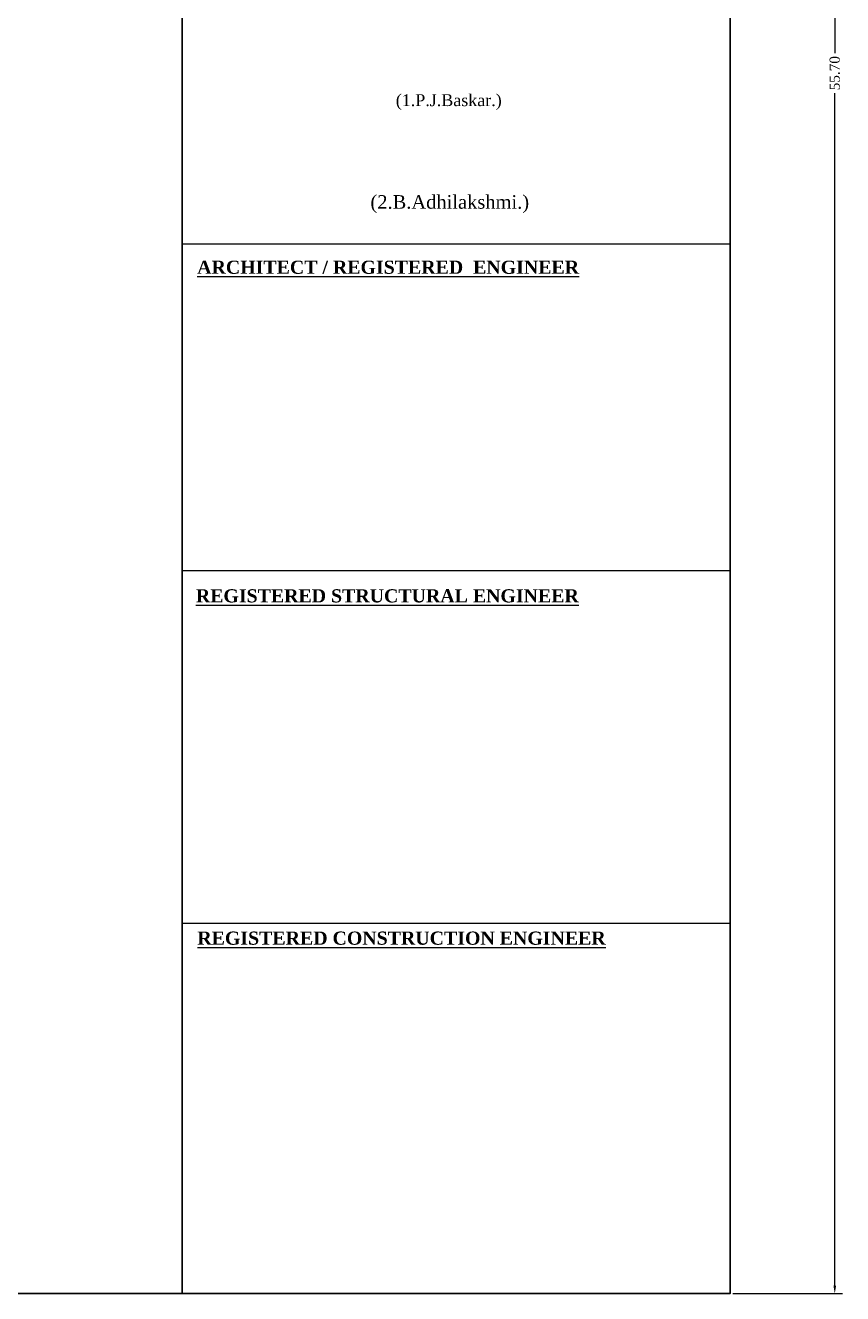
# Model space of a CAD drawing. Header units: metres. Extents: x 17422 to 45078, y -24482 to 1021.
# Drawn here: x 44968.71 to 44987.35, y -24450.37 to -24421.43 of the extents above; entities that cross this region are included whole.
import ezdxf

# ---------------------------------------------------------------- set-up
doc = ezdxf.new("R2010")
doc.units = ezdxf.units.M
doc.header["$MEASUREMENT"] = 0
doc.header["$PDMODE"] = 34
doc.layers.add('0 @ 1', color=7, linetype='Continuous')
doc.styles.add('CODE', font='tahoma.ttf', dxfattribs={"height": 0.6})
doc.styles.add('ROMANS', font='times.ttf', dxfattribs={"height": 0.3})
doc.styles.get("Standard").update_dxf_attribs({"font": 'times.ttf', "height": 0.23})
doc.dimstyles.new('OUTER', dxfattribs={"dimscale": 0, "dimtxt": 0.3, "dimasz": 0.18, "dimexe": 0.18, "dimexo": 0.0625, "dimgap": 0.09, "dimtad": 0, "dimzin": 0, "dimdsep": 46, "dimtxsty": 'CODE', "dimcen": 0.09, "dimse1": 1, "dimse2": 1, "dimclrd": 256, "dimclrt": 6, "dimadec": 0, "dimazin": 0, "dimtfac": 1, "dimtofl": 0, "dimtmove": 0, "dimatfit": 3, "dimfxl": 0, "dimtolj": 1, "dimtzin": 0, "dimarcsym": 0})

# ---------------------------------------------------------------- blocks, each defined once
blk = doc.blocks.new('*D184')
at = {"color": 0, "lineweight": -2}
for p, q in [((44984.847, -24394.674), (44987.354, -24394.674)), ((44987.174, -24394.854), (44987.174, -24422.066)), ((44987.174, -24450.193), (44987.174, -24422.982)), ((44984.847, -24450.373), (44987.354, -24450.373))]:
    blk.add_line(p, q, dxfattribs=at)
at = {"color": 0, "lineweight": 30}
for points in [[(44987.144, -24394.854), (44987.204, -24394.854), (44987.174, -24394.674)], [(44987.144, -24450.193), (44987.204, -24450.193), (44987.174, -24450.373)]]:
    blk.add_solid(points, dxfattribs=at)
at = {"layer": 'Defpoints', "color": 0, "lineweight": 30}
for p in [(44984.785, -24394.674), (44987.174, -24394.674), (44984.785, -24450.373)]:
    blk.add_point(p, dxfattribs=at)
at = {"color": 0, "lineweight": 30, "insert": (44987.174, -24422.524), "char_height": 0.23, "attachment_point": 5, "rotation": 90}
blk.add_mtext('\\A1;55.70', dxfattribs=at)

msp = doc.modelspace()

# ---------------------------------------------------------------- linework, layer by layer
for p, q in [((44972.28704, -24426.41457), (44984.78496, -24426.41457)), ((44972.28704, -24433.87412), (44984.78496, -24433.87412)), ((44972.28704, -24441.91649), (44984.78496, -24441.91649))]:
    msp.add_line(p, q)
at = {"lineweight": 30}
for points in [[(44910.14898, -24450.37317), (44972.28704, -24450.37317), (44972.28704, -24394.67421), (44910.14898, -24394.67421)], [(44910.14898, -24394.67421), (44984.78496, -24394.67421), (44984.78496, -24450.37317), (44910.14898, -24450.37317)]]:
    msp.add_lwpolyline(points, close=True, dxfattribs=at)

# ---------------------------------------------------------------- texts
at = {"insert": (44977.15938, -24423.00339), "char_height": 0.2716998, "width": 3.6192823, "attachment_point": 1}
msp.add_mtext('(1.P.J.Baskar.) ', dxfattribs=at)
at = {"attachment_point": 1}
for s, insert, char_height, width, style in [('{\\fTimes New Roman|b0|i0|c0|p18;(2.B.Adhilakshmi.)}', (44976.58069, -24425.30677), 0.3092477, 5.6624564, 'CODE'), ('{\\fTimes New Roman|b1|i0|c0|p18;\\LARCHITECT / REGISTERED  ENGINEER}', (44972.62806, -24426.80125), 0.3, 209.511895, 'ROMANS'), ('{\\fTimes New Roman|b1|i0|c0|p18;\\LREGISTERED STRUCTURAL ENGINEER}', (44972.59715, -24434.29991), 0.3, 209.511895, 'ROMANS'), ('{\\fTimes New Roman|b1|i0|c0|p18;\\LREGISTERED CONSTRUCTION ENGINEER}', (44972.63132, -24442.11103), 0.3, 209.511895, 'ROMANS')]:
    msp.add_mtext(s, dxfattribs=dict(at, insert=insert, char_height=char_height, width=width, style=style))

# ---------------------------------------------------------------- dimensions: what is measured, and where the dimension line sits
at = {"layer": '0 @ 1', "lineweight": 30}
dim = msp.add_linear_dim(base=(44987.17355, -24394.67421), p1=(44984.78496, -24450.37317), p2=(44984.78496, -24394.67421), angle=90, dimstyle='OUTER', override={"dimscale": 1, "dimtxt": 0.23, "dimtxsty": 'Standard', "dimse1": 0, "dimse2": 0, "dimclrd": 0, "dimclrt": 0, "dimtix": 0, "dimtofl": 0, "dimtmove": 0, "dimatfit": 3, "dimfxl": 20}, dxfattribs=at)
dim.commit()
dim.dimension.update_dxf_attribs({"geometry": '*D184', "text_midpoint": (44987.17355, -24422.52369)})

doc.saveas('drawing.dxf')
